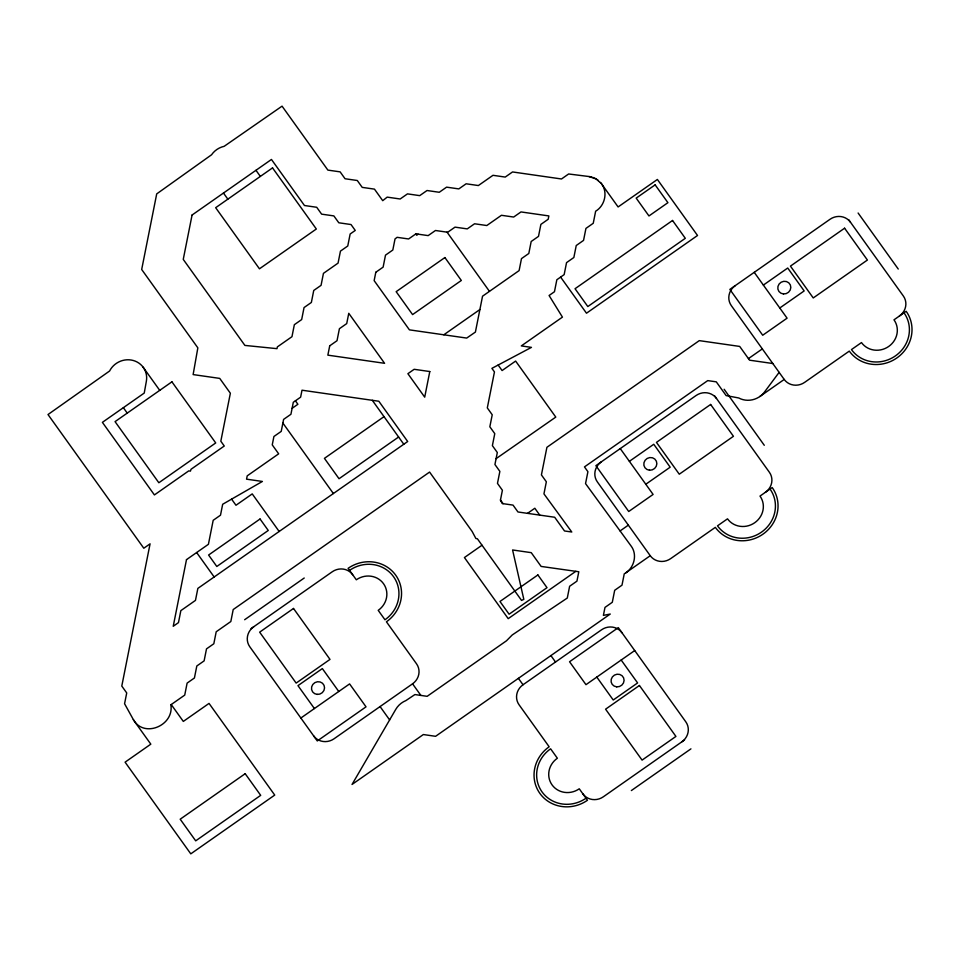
<?xml version="1.0" encoding="UTF-8"?>
<svg xmlns="http://www.w3.org/2000/svg" width="960" height="960" viewBox="0 0 960 960"><rect width="100%" height="100%" fill="white"/><g stroke="black" fill="none" stroke-linecap="round" stroke-linejoin="round"><path stroke-width="1.44" d="M779.136 372.36L764.58 391.92A19.848 18.78 -29.5 0 1 760.5 396.036L758.904 397.14A19.848 18.78 -29.5 0 1 738.756 397.98L726.132 395.592L716.28 381.84L707.724 380.616L584.472 466.896L587.916 471.696L585.54 483.6L631.08 545.988C637.896 554.904 633.9 568.704 624.252 573.816L621.996 585.168L614.688 590.292L612.3 602.28L604.992 607.404L603.396 615.384L610.26 614.04L435.588 736.308L423.348 734.544L352.032 784.464L395.796 709.32A19.848 18.78 -29.5 0 1 405.888 700.596L414.912 694.56L427.152 696.324L506.472 640.8L512.232 634.968L567.288 598.032L569.628 586.26L576.936 581.148L578.808 571.752L541.116 566.424L531.252 552.66L512.58 549.972L523.824 599.352L521.544 600.408L477.372 538.752L475.908 538.536L472.14 531.456L429.588 472.068L233.208 609.54L230.832 621.528L216.204 631.764L213.816 643.764L206.508 648.876L204.12 660.876L196.812 665.988L194.424 677.988L187.116 683.1L184.728 695.1L170.856 704.808C174.396 725.556 143.688 738.54 133.296 719.496L124.572 703.74L126.72 692.94L121.788 686.064L150.072 543.84L143.796 548.232L48 414.54L109.584 371.016A19.848 18.78 -29.5 0 1 133.248 360.48A19.848 18.78 -29.5 0 1 146.364 381.228L144.24 393.06L102.396 422.352L154.404 494.928L188.748 470.88L190.428 471.12L191.028 469.284L224.268 446.016L220.824 441.216L230.364 393.24L219.732 378.396L193.128 374.58L197.844 347.844L141.684 269.484L156.708 193.896L211.56 154.776A19.848 18.78 -29.5 0 1 224.172 146.316L282.06 106.152L327.888 170.112L340.128 171.864L345.048 178.74L357.288 180.504L362.22 187.38L374.46 189.132L382.728 200.676L387.18 197.124L400.164 198.996L407.484 193.872L419.712 195.636L427.032 190.512L439.272 192.276L446.58 187.152L458.82 188.904L466.128 183.792L478.368 185.544L492.996 175.308L505.236 177.072L512.544 171.948L561.492 178.98L568.632 173.976L588.84 176.508L595.968 178.872L601.008 183.18M418.2 234.18L416.712 235.224L415.788 233.94M292.104 408.336L297.888 404.28L295.404 400.812M443.82 334.788L479.892 309.54M384.012 416.652L324.432 458.352L339.036 478.728L398.616 437.016M244.644 619.728L304.224 578.016M251.028 628.644L332.268 571.764A14.88 14.088 -29.5 0 1 352.668 574.692M763.356 285.084L787.728 268.02L804.156 290.94L779.772 307.992M482.016 545.22L464.424 557.544L508.212 618.66L575.82 571.332M527.544 513.348L534.828 508.248L539.736 515.1M748.428 358.62L762.324 348.9M629.388 461.328L653.76 444.276L670.176 467.184L645.804 484.248M300.852 718.032L349.596 683.916L366.024 706.836L317.28 740.952L249.768 646.728A14.88 14.088 -29.5 0 1 253.74 626.748M759.84 396.516L784.212 379.452A14.88 14.088 -29.5 0 0 804.612 382.38L849.3 351.108A34.728 32.88 -29.5 0 0 896.892 357.936A34.728 32.88 -29.5 0 0 906.168 311.292L893.988 319.824A19.848 18.78 -29.5 0 1 888.684 346.476A19.848 18.78 -29.5 0 1 861.48 342.576L851.46 349.584A32.076 30.372 -29.5 0 0 895.428 355.896A32.076 30.372 -29.5 0 0 904.008 312.816M620.088 530.928L628.344 525.144M349.572 570.372A32.076 30.372 -29.5 0 1 393.54 576.684A32.076 30.372 -29.5 0 1 384.972 619.776L378.216 610.344A19.848 18.78 -29.5 0 0 383.52 583.692A19.848 18.78 -29.5 0 0 356.316 579.792L348.108 568.332A34.728 32.88 -29.5 0 1 395.7 575.16A34.728 32.88 -29.5 0 1 386.424 621.804L416.532 663.828A14.88 14.088 -29.5 0 1 412.56 683.82L334.032 738.792A14.88 14.088 -29.5 0 1 313.632 735.864M625.872 572.772L650.244 555.708A14.88 14.088 -29.5 0 0 670.644 558.636L715.332 527.352A34.728 32.88 -29.5 0 0 762.924 534.192A34.728 32.88 -29.5 0 0 772.2 487.548L760.008 496.08A19.848 18.78 -29.5 0 1 754.716 522.732A19.848 18.78 -29.5 0 1 727.512 518.832L717.492 525.84A32.076 30.372 -29.5 0 0 761.46 532.152A32.076 30.372 -29.5 0 0 770.028 489.06M586.008 798.216A32.076 30.372 -29.5 0 1 542.04 791.904A32.076 30.372 -29.5 0 1 550.608 748.812L557.364 758.232A19.848 18.78 -29.5 0 0 552.06 784.896A19.848 18.78 -29.5 0 0 579.264 788.796L587.472 800.256A34.728 32.88 -29.5 0 1 539.88 793.416A34.728 32.88 -29.5 0 1 549.156 746.784L519.048 704.76A14.88 14.088 -29.5 0 1 523.02 684.768L601.548 629.796A14.88 14.088 -29.5 0 1 621.948 632.724M634.728 650.556L585.972 684.672L569.556 661.752L618.3 627.636L685.812 721.848A14.88 14.088 -29.5 0 1 681.84 741.84M684.552 739.944L603.312 796.812A14.88 14.088 -29.5 0 1 582.912 793.884M631.356 790.56L690.936 748.86M772.8 363.516L749.556 360.18L739.704 346.428L699.288 340.632L546.912 447.3L541.416 474.912L546.348 481.788L543.948 493.872L571.776 532.008L564.516 530.976L554.676 517.248L517.968 511.98L513.036 505.104L502.26 503.556L500.436 500.16L502.404 490.26L497.472 483.384L499.86 471.384L494.928 464.508L497.316 452.52L492.384 445.644L494.772 433.644L489.84 426.768L492.228 414.78L487.308 407.904L494.46 371.928L491.904 368.352L531.444 347.376L521.304 345.912L562.44 317.124L549.084 295.5L554.46 291.732L556.848 279.744L564.156 274.62L566.544 262.632L573.852 257.508L576.24 245.52L583.548 240.396L585.936 228.408L593.244 223.284L595.644 211.212C605.316 205.5 608.4 190.884 600.444 182.484M589.044 176.544L589.884 176.7M590.988 176.904L591.792 177.144M592.728 177.42L593.508 177.732M594.54 178.152L595.284 178.536M596.196 179.016L596.892 179.472M597.696 180L598.344 180.528M601.644 183.984L618.108 206.952L657.384 179.46L697.524 235.488L586.488 313.212L560.616 277.104M858.108 213.012L898.248 269.04M848.628 219.648L903.372 296.04A14.88 14.088 -29.5 0 1 899.4 316.032M754.236 272.34L787.08 318.18L762.708 335.244L729.864 289.404L830.052 219.264A14.88 14.088 -29.5 0 1 850.452 222.192M784.212 379.452L731.304 305.604A14.88 14.088 -29.5 0 1 735.276 285.612M724.14 389.268L764.28 445.296M714.66 395.904L769.404 472.296A14.88 14.088 -29.5 0 1 765.432 492.288M620.256 448.596L653.1 494.436L628.728 511.5L595.884 465.66L696.084 395.52A14.88 14.088 -29.5 0 1 716.484 398.448M447.036 232.152L489.456 291.348M650.244 555.708L597.324 481.86A14.88 14.088 -29.5 0 1 601.308 461.868M498.144 365.04L502.092 370.548L515.628 361.068L555.78 417.096L496.092 458.652M621.18 660.024L637.608 682.944L613.236 700.008L596.808 677.088M500.46 500.016L503.088 503.676M255.972 170.304L260.352 176.412M372.3 400.296L403.788 444.24M223.464 193.056L227.844 199.164M550.896 655.584L555.516 662.028M518.4 678.336L523.02 684.768M282.876 423.06L333.372 493.536M412.56 683.82L420.876 695.424M279.168 531.48L252.228 493.896L235.98 505.26L231.588 499.14M159.732 390.36L143.1 367.152M380.064 706.56L389.628 719.916M338.772 691.5L322.344 668.58L297.972 685.644L314.4 708.552M123.348 407.676L127.236 413.1M196.656 552.54L214.164 576.984M171.228 704.544L183.312 721.416L209.04 703.404L274.728 795.084L190.788 853.848L125.088 762.168L150.816 744.156L134.4 721.248M133.788 720.3L133.344 719.592M192.072 215.028L183.252 259.392L244.896 345.42L276.996 348.66L277.344 346.92L291.972 336.684L294.348 324.684L301.668 319.572L304.044 307.572L311.364 302.46L313.74 290.46L321.06 285.348L323.448 273.348L338.064 263.112L340.452 251.124L347.76 246L350.148 234.012L355.248 230.436L351.024 224.544L338.796 222.78L333.864 215.904L321.624 214.152L316.704 207.276L304.464 205.512L271.452 159.456L192.072 215.028M186.492 559.644L173.232 626.28L178.464 622.62L180.852 610.632L195.468 600.396L197.856 588.396L407.688 441.516L378.828 401.244L302.004 390.204L300.624 397.164L293.304 402.276L290.928 414.276L283.608 419.388L281.22 431.388L273.912 436.5L272.244 444.876L278.664 453.828L247.212 475.848L246.552 479.172L262.392 481.452L222.672 504.264L220.5 515.184L213.192 520.308L208.416 544.296L186.492 559.644M329.712 345.828L327.852 355.152L384.576 363.3L348.768 313.308L346.716 323.592L339.408 328.704L337.02 340.704L329.712 345.828M375.804 272.256L374.148 280.632L409.416 329.856L466.692 338.076L475.404 332.076L482.544 296.196L519.108 270.6L521.484 258.612L528.804 253.488L531.18 241.5L538.5 236.376L540.888 224.388L548.196 219.264L548.856 215.928L520.98 211.932L513.672 217.044L501.432 215.292L486.804 225.528L474.564 223.776L467.256 228.888L455.016 227.136L447.708 232.248L435.468 230.496L428.16 235.608L415.92 233.856L408.6 238.968L397.104 237.324L395.028 238.932L392.82 250.02L385.5 255.144L383.124 267.132L375.804 272.256M429.792 371.544L424.704 397.152L407.892 373.692L414.156 369.3L429.792 371.544M272.532 167.892L215.664 207.696L259.452 268.812L316.332 229.008L272.532 167.892M171.924 381.828L115.056 421.632L158.844 482.748L215.712 442.944L171.924 381.828M444.9 257.556L396.156 291.672L412.584 314.592L461.328 280.464L444.9 257.556M655.14 184.86L636.18 198.12L648.96 215.952L667.92 202.68L655.14 184.86M672.54 220.476L575.04 288.72L587.82 306.552L685.308 238.308L672.54 220.476M260.052 519L208.596 555.024L216.804 566.484L268.26 530.46L260.052 519M293.508 608.46L259.656 632.16L296.148 683.088L330 659.4L293.508 608.46M844.596 228.204L790.44 266.124L813.24 297.948L867.408 260.04L844.596 228.204M710.628 404.46L656.46 442.38L679.272 474.204L733.44 436.296L710.628 404.46M245.184 773.7L180.192 819.204L195.696 840.84L260.688 795.348L245.184 773.7M537.888 574.944L499.968 601.476L509.1 614.208L547.008 587.676L537.888 574.944M639.432 685.488L605.58 709.188L642.072 760.116L675.924 736.428L639.432 685.488M317.184 694.392A6.612 6.264 -29.5 0 0 324.036 685.332A6.612 6.264 -29.5 0 0 312.804 684.456A6.612 6.264 -29.5 0 0 317.184 694.392M649.5 470.208A6.612 6.264 -29.5 0 0 656.352 461.16A6.612 6.264 -29.5 0 0 645.12 460.272A6.612 6.264 -29.5 0 0 649.5 470.208M783.468 293.952A6.612 6.264 -29.5 0 0 790.32 284.904A6.612 6.264 -29.5 0 0 779.1 284.028A6.612 6.264 -29.5 0 0 783.468 293.952M616.74 686.856A6.612 6.264 -29.5 0 0 623.592 677.808A6.612 6.264 -29.5 0 0 612.372 676.92A6.612 6.264 -29.5 0 0 616.74 686.856"/></g></svg>
